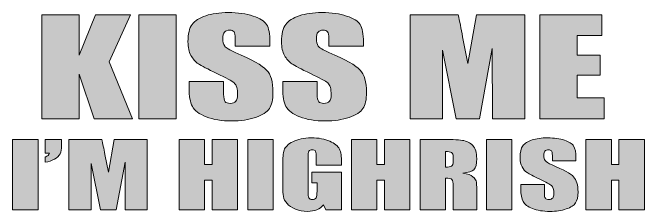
# Model space of a CAD drawing. Extents: x 545 to 1471, y -1412 to -434.
# Drawn here: x 545 to 1471, y -1412 to -1120 of the extents above; entities that cross this region are included whole.
import ezdxf

# ---------------------------------------------------------------- set-up
doc = ezdxf.new("R2010")
doc.units = 0
doc.header["$MEASUREMENT"] = 0
doc.layers.add('katman 1', color=7, linetype='Continuous')

# ---------------------------------------------------------------- blocks, each defined once
blk = doc.blocks.new('block 2')
at = {"layer": 'katman 1', "true_color": 0xffffff}
h = blk.add_hatch(color=7, dxfattribs=at)
h.dxf.hatch_style = 2
h.paths.add_polyline_path([(717.96, -1123.55), (686.69, -1192.45), (720.94, -1276.16), (664.62, -1276.16), (642.54, -1210.74), (642.54, -1276.16), (588.03, -1276.16), (588.03, -1123.55), (642.54, -1123.55), (642.54, -1182.84), (666.82, -1123.55)])
h = blk.add_hatch(color=7, dxfattribs=at)
h.dxf.hatch_style = 2
h.paths.add_polyline_path([(784.84, -1123.55), (784.84, -1276.16), (730.33, -1276.16), (730.33, -1123.55)])
h = blk.add_hatch(color=7, dxfattribs=at)
h.dxf.hatch_style = 2
edge = h.paths.add_edge_path()
edge.add_spline(control_points=[(922.23, -1169.74), (922.23, -1169.74), (871.6, -1169.74), (871.6, -1169.74), (871.6, -1169.74), (871.6, -1158.43), (871.6, -1158.43), (871.6, -1153.15), (870.95, -1149.79), (869.66, -1148.34), (868.36, -1146.9), (866.2, -1146.17), (863.18, -1146.17), (859.9, -1146.17), (857.42, -1147.15), (855.74, -1149.1), (854.05, -1151.05), (853.21, -1154), (853.21, -1157.96), (853.21, -1163.06), (854.16, -1166.89), (856.05, -1169.47), (857.86, -1172.05), (862.99, -1175.16), (871.45, -1178.8), (895.72, -1189.29), (911, -1197.89), (917.31, -1204.62), (923.61, -1211.34), (926.76, -1222.18), (926.76, -1237.14), (926.76, -1248.01), (925.01, -1256.02), (921.51, -1261.17), (918.02, -1266.33), (911.26, -1270.65), (901.25, -1274.14), (891.24, -1277.62), (879.58, -1279.37), (866.29, -1279.37), (851.7, -1279.37), (839.25, -1277.35), (828.93, -1273.33), (818.62, -1269.31), (811.86, -1264.19), (808.67, -1257.97), (805.47, -1251.75), (803.88, -1242.92), (803.88, -1231.48), (803.88, -1231.48), (803.88, -1221.49), (803.88, -1221.49), (803.88, -1221.49), (854.51, -1221.49), (854.51, -1221.49), (854.51, -1221.49), (854.51, -1240.06), (854.51, -1240.06), (854.51, -1245.78), (855.22, -1249.45), (856.64, -1251.09), (858.07, -1252.72), (860.59, -1253.54), (864.22, -1253.54), (867.84, -1253.54), (870.54, -1252.5), (872.31, -1250.43), (874.08, -1248.35), (874.96, -1245.28), (874.96, -1241.19), (874.96, -1232.2), (873.28, -1226.33), (869.92, -1223.56), (866.46, -1220.8), (857.96, -1216.18), (844.41, -1209.71), (830.85, -1203.17), (821.88, -1198.43), (817.47, -1195.47), (813.07, -1192.52), (809.42, -1188.43), (806.53, -1183.22), (803.64, -1178), (802.19, -1171.34), (802.19, -1163.23), (802.19, -1151.55), (804.24, -1143), (808.34, -1137.59), (812.44, -1132.19), (819.07, -1127.96), (828.22, -1124.92), (837.37, -1121.87), (848.42, -1120.34), (861.37, -1120.34), (875.53, -1120.34), (887.59, -1122.01), (897.56, -1125.34), (907.53, -1128.67), (914.13, -1132.87), (917.37, -1137.92), (920.61, -1142.98), (922.23, -1151.58), (922.23, -1163.7), (922.23, -1163.7), (922.23, -1169.74), (922.23, -1169.74)], knot_values=[0, 0, 0, 0, 1, 1, 1, 2, 2, 2, 3, 3, 3, 4, 4, 4, 5, 5, 5, 6, 6, 6, 7, 7, 7, 8, 8, 8, 9, 9, 9, 10, 10, 10, 11, 11, 11, 12, 12, 12, 13, 13, 13, 14, 14, 14, 15, 15, 15, 16, 16, 16, 17, 17, 17, 18, 18, 18, 19, 19, 19, 20, 20, 20, 21, 21, 21, 22, 22, 22, 23, 23, 23, 24, 24, 24, 25, 25, 25, 26, 26, 26, 27, 27, 27, 28, 28, 28, 29, 29, 29, 30, 30, 30, 31, 31, 31, 32, 32, 32, 33, 33, 33, 34, 34, 34, 35, 35, 35, 35], degree=3, periodic=1)
h = blk.add_hatch(color=7, dxfattribs=at)
h.dxf.hatch_style = 2
edge = h.paths.add_edge_path()
edge.add_spline(control_points=[(1059.35, -1169.74), (1059.35, -1169.74), (1008.72, -1169.74), (1008.72, -1169.74), (1008.72, -1169.74), (1008.72, -1158.43), (1008.72, -1158.43), (1008.72, -1153.15), (1008.08, -1149.79), (1006.78, -1148.34), (1005.49, -1146.9), (1003.33, -1146.17), (1000.31, -1146.17), (997.03, -1146.17), (994.55, -1147.15), (992.86, -1149.1), (991.18, -1151.05), (990.34, -1154), (990.34, -1157.96), (990.34, -1163.06), (991.28, -1166.89), (993.17, -1169.47), (994.98, -1172.05), (1000.12, -1175.16), (1008.58, -1178.8), (1032.85, -1189.29), (1048.13, -1197.89), (1054.43, -1204.62), (1060.73, -1211.34), (1063.88, -1222.18), (1063.88, -1237.14), (1063.88, -1248.01), (1062.14, -1256.02), (1058.64, -1261.17), (1055.14, -1266.33), (1048.39, -1270.65), (1038.38, -1274.14), (1028.36, -1277.62), (1016.71, -1279.37), (1003.41, -1279.37), (988.83, -1279.37), (976.37, -1277.35), (966.06, -1273.33), (955.74, -1269.31), (948.99, -1264.19), (945.79, -1257.97), (942.6, -1251.75), (941, -1242.92), (941, -1231.48), (941, -1231.48), (941, -1221.49), (941, -1221.49), (941, -1221.49), (991.63, -1221.49), (991.63, -1221.49), (991.63, -1221.49), (991.63, -1240.06), (991.63, -1240.06), (991.63, -1245.78), (992.34, -1249.45), (993.77, -1251.09), (995.19, -1252.72), (997.72, -1253.54), (1001.34, -1253.54), (1004.97, -1253.54), (1007.66, -1252.5), (1009.44, -1250.43), (1011.2, -1248.35), (1012.09, -1245.28), (1012.09, -1241.19), (1012.09, -1232.2), (1010.41, -1226.33), (1007.04, -1223.56), (1003.59, -1220.8), (995.08, -1216.18), (981.53, -1209.71), (967.98, -1203.17), (959, -1198.43), (954.6, -1195.47), (950.2, -1192.52), (946.55, -1188.43), (943.66, -1183.22), (940.76, -1178), (939.32, -1171.34), (939.32, -1163.23), (939.32, -1151.55), (941.37, -1143), (945.47, -1137.59), (949.57, -1132.19), (956.2, -1127.96), (965.35, -1124.92), (974.49, -1121.87), (985.55, -1120.34), (998.49, -1120.34), (1012.65, -1120.34), (1024.71, -1122.01), (1034.68, -1125.34), (1044.66, -1128.67), (1051.26, -1132.87), (1054.5, -1137.92), (1057.73, -1142.98), (1059.35, -1151.58), (1059.35, -1163.7), (1059.35, -1163.7), (1059.35, -1169.74), (1059.35, -1169.74)], knot_values=[0, 0, 0, 0, 1, 1, 1, 2, 2, 2, 3, 3, 3, 4, 4, 4, 5, 5, 5, 6, 6, 6, 7, 7, 7, 8, 8, 8, 9, 9, 9, 10, 10, 10, 11, 11, 11, 12, 12, 12, 13, 13, 13, 14, 14, 14, 15, 15, 15, 16, 16, 16, 17, 17, 17, 18, 18, 18, 19, 19, 19, 20, 20, 20, 21, 21, 21, 22, 22, 22, 23, 23, 23, 24, 24, 24, 25, 25, 25, 26, 26, 26, 27, 27, 27, 28, 28, 28, 29, 29, 29, 30, 30, 30, 31, 31, 31, 32, 32, 32, 33, 33, 33, 34, 34, 34, 35, 35, 35, 35], degree=3, periodic=1)
h = blk.add_hatch(color=7, dxfattribs=at)
h.dxf.hatch_style = 2
edge = h.paths.add_edge_path()
edge.add_spline(control_points=[(1295.92, -1123.55), (1295.92, -1123.55), (1295.92, -1276.16), (1295.92, -1276.16), (1295.92, -1276.16), (1248.27, -1276.16), (1248.27, -1276.16), (1248.27, -1276.16), (1248.21, -1173.13), (1248.21, -1173.13), (1248.21, -1173.13), (1229.24, -1276.16), (1229.24, -1276.16), (1229.24, -1276.16), (1195.44, -1276.16), (1195.44, -1276.16), (1195.44, -1276.16), (1175.43, -1175.49), (1175.43, -1175.49), (1175.43, -1175.49), (1175.37, -1276.16), (1175.37, -1276.16), (1175.37, -1276.16), (1127.72, -1276.16), (1127.72, -1276.16), (1127.72, -1276.16), (1127.72, -1123.55), (1127.72, -1123.55), (1127.72, -1123.55), (1198.26, -1123.55), (1198.26, -1123.55), (1200.35, -1132.72), (1202.51, -1143.54), (1204.73, -1155.99), (1204.73, -1155.99), (1212.47, -1194.81), (1212.47, -1194.81), (1212.47, -1194.81), (1225, -1123.55), (1225, -1123.55), (1225, -1123.55), (1295.92, -1123.55), (1295.92, -1123.55)], knot_values=[0, 0, 0, 0, 1, 1, 1, 2, 2, 2, 3, 3, 3, 4, 4, 4, 5, 5, 5, 6, 6, 6, 7, 7, 7, 8, 8, 8, 9, 9, 9, 10, 10, 10, 11, 11, 11, 12, 12, 12, 13, 13, 13, 14, 14, 14, 14], degree=3, periodic=1)
h = blk.add_hatch(color=7, dxfattribs=at)
h.dxf.hatch_style = 2
h.paths.add_polyline_path([(1317.8, -1123.55), (1408.7, -1123.55), (1408.7, -1154.09), (1372.32, -1154.09), (1372.32, -1183.03), (1406.37, -1183.03), (1406.37, -1212.06), (1372.32, -1212.06), (1372.32, -1245.62), (1412.33, -1245.62), (1412.33, -1276.16), (1317.8, -1276.16)])
at = {"layer": 'katman 1', "lineweight": 0}
for points in [[(717.96, -1123.55), (686.69, -1192.45), (720.94, -1276.16), (664.62, -1276.16), (642.54, -1210.74), (642.54, -1276.16), (588.03, -1276.16), (588.03, -1123.55), (642.54, -1123.55), (642.54, -1182.84), (666.82, -1123.55), (717.96, -1123.55)], [(784.84, -1123.55), (784.84, -1276.16), (730.33, -1276.16), (730.33, -1123.55), (784.84, -1123.55)], [(1317.8, -1123.55), (1408.7, -1123.55), (1408.7, -1154.09), (1372.32, -1154.09), (1372.32, -1183.03), (1406.37, -1183.03), (1406.37, -1212.06), (1372.32, -1212.06), (1372.32, -1245.62), (1412.33, -1245.62), (1412.33, -1276.16), (1317.8, -1276.16), (1317.8, -1123.55)]]:
    blk.add_lwpolyline(points, dxfattribs=at)
for points, knots in [([(922.23, -1169.74), (922.23, -1169.74), (871.6, -1169.74), (871.6, -1169.74), (871.6, -1169.74), (871.6, -1158.43), (871.6, -1158.43), (871.6, -1153.15), (870.95, -1149.79), (869.66, -1148.34), (868.36, -1146.9), (866.2, -1146.17), (863.18, -1146.17), (859.9, -1146.17), (857.42, -1147.15), (855.74, -1149.1), (854.05, -1151.05), (853.21, -1154), (853.21, -1157.96), (853.21, -1163.06), (854.16, -1166.89), (856.05, -1169.47), (857.86, -1172.05), (862.99, -1175.16), (871.45, -1178.8), (895.72, -1189.29), (911, -1197.89), (917.31, -1204.62), (923.61, -1211.34), (926.76, -1222.18), (926.76, -1237.14), (926.76, -1248.01), (925.01, -1256.02), (921.51, -1261.17), (918.02, -1266.33), (911.26, -1270.65), (901.25, -1274.14), (891.24, -1277.62), (879.58, -1279.37), (866.29, -1279.37), (851.7, -1279.37), (839.25, -1277.35), (828.93, -1273.33), (818.62, -1269.31), (811.86, -1264.19), (808.67, -1257.97), (805.47, -1251.75), (803.88, -1242.92), (803.88, -1231.48), (803.88, -1231.48), (803.88, -1221.49), (803.88, -1221.49), (803.88, -1221.49), (854.51, -1221.49), (854.51, -1221.49), (854.51, -1221.49), (854.51, -1240.06), (854.51, -1240.06), (854.51, -1245.78), (855.22, -1249.45), (856.64, -1251.09), (858.07, -1252.72), (860.59, -1253.54), (864.22, -1253.54), (867.84, -1253.54), (870.54, -1252.5), (872.31, -1250.43), (874.08, -1248.35), (874.96, -1245.28), (874.96, -1241.19), (874.96, -1232.2), (873.28, -1226.33), (869.92, -1223.56), (866.46, -1220.8), (857.96, -1216.18), (844.41, -1209.71), (830.85, -1203.17), (821.88, -1198.43), (817.47, -1195.47), (813.07, -1192.52), (809.42, -1188.43), (806.53, -1183.22), (803.64, -1178), (802.19, -1171.34), (802.19, -1163.23), (802.19, -1151.55), (804.24, -1143), (808.34, -1137.59), (812.44, -1132.19), (819.07, -1127.96), (828.22, -1124.92), (837.37, -1121.87), (848.42, -1120.34), (861.37, -1120.34), (875.53, -1120.34), (887.59, -1122.01), (897.56, -1125.34), (907.53, -1128.67), (914.13, -1132.87), (917.37, -1137.92), (920.61, -1142.98), (922.23, -1151.58), (922.23, -1163.7), (922.23, -1163.7), (922.23, -1169.74), (922.23, -1169.74)], [0, 0, 0, 0, 1, 1, 1, 2, 2, 2, 3, 3, 3, 4, 4, 4, 5, 5, 5, 6, 6, 6, 7, 7, 7, 8, 8, 8, 9, 9, 9, 10, 10, 10, 11, 11, 11, 12, 12, 12, 13, 13, 13, 14, 14, 14, 15, 15, 15, 16, 16, 16, 17, 17, 17, 18, 18, 18, 19, 19, 19, 20, 20, 20, 21, 21, 21, 22, 22, 22, 23, 23, 23, 24, 24, 24, 25, 25, 25, 26, 26, 26, 27, 27, 27, 28, 28, 28, 29, 29, 29, 30, 30, 30, 31, 31, 31, 32, 32, 32, 33, 33, 33, 34, 34, 34, 35, 35, 35, 35]), ([(1059.35, -1169.74), (1059.35, -1169.74), (1008.72, -1169.74), (1008.72, -1169.74), (1008.72, -1169.74), (1008.72, -1158.43), (1008.72, -1158.43), (1008.72, -1153.15), (1008.08, -1149.79), (1006.78, -1148.34), (1005.49, -1146.9), (1003.33, -1146.17), (1000.31, -1146.17), (997.03, -1146.17), (994.55, -1147.15), (992.86, -1149.1), (991.18, -1151.05), (990.34, -1154), (990.34, -1157.96), (990.34, -1163.06), (991.28, -1166.89), (993.17, -1169.47), (994.98, -1172.05), (1000.12, -1175.16), (1008.58, -1178.8), (1032.85, -1189.29), (1048.13, -1197.89), (1054.43, -1204.62), (1060.73, -1211.34), (1063.88, -1222.18), (1063.88, -1237.14), (1063.88, -1248.01), (1062.14, -1256.02), (1058.64, -1261.17), (1055.14, -1266.33), (1048.39, -1270.65), (1038.38, -1274.14), (1028.36, -1277.62), (1016.71, -1279.37), (1003.41, -1279.37), (988.83, -1279.37), (976.37, -1277.35), (966.06, -1273.33), (955.74, -1269.31), (948.99, -1264.19), (945.79, -1257.97), (942.6, -1251.75), (941, -1242.92), (941, -1231.48), (941, -1231.48), (941, -1221.49), (941, -1221.49), (941, -1221.49), (991.63, -1221.49), (991.63, -1221.49), (991.63, -1221.49), (991.63, -1240.06), (991.63, -1240.06), (991.63, -1245.78), (992.34, -1249.45), (993.77, -1251.09), (995.19, -1252.72), (997.72, -1253.54), (1001.34, -1253.54), (1004.97, -1253.54), (1007.66, -1252.5), (1009.44, -1250.43), (1011.2, -1248.35), (1012.09, -1245.28), (1012.09, -1241.19), (1012.09, -1232.2), (1010.41, -1226.33), (1007.04, -1223.56), (1003.59, -1220.8), (995.08, -1216.18), (981.53, -1209.71), (967.98, -1203.17), (959, -1198.43), (954.6, -1195.47), (950.2, -1192.52), (946.55, -1188.43), (943.66, -1183.22), (940.76, -1178), (939.32, -1171.34), (939.32, -1163.23), (939.32, -1151.55), (941.37, -1143), (945.47, -1137.59), (949.57, -1132.19), (956.2, -1127.96), (965.35, -1124.92), (974.49, -1121.87), (985.55, -1120.34), (998.49, -1120.34), (1012.65, -1120.34), (1024.71, -1122.01), (1034.68, -1125.34), (1044.66, -1128.67), (1051.26, -1132.87), (1054.5, -1137.92), (1057.73, -1142.98), (1059.35, -1151.58), (1059.35, -1163.7), (1059.35, -1163.7), (1059.35, -1169.74), (1059.35, -1169.74)], [0, 0, 0, 0, 1, 1, 1, 2, 2, 2, 3, 3, 3, 4, 4, 4, 5, 5, 5, 6, 6, 6, 7, 7, 7, 8, 8, 8, 9, 9, 9, 10, 10, 10, 11, 11, 11, 12, 12, 12, 13, 13, 13, 14, 14, 14, 15, 15, 15, 16, 16, 16, 17, 17, 17, 18, 18, 18, 19, 19, 19, 20, 20, 20, 21, 21, 21, 22, 22, 22, 23, 23, 23, 24, 24, 24, 25, 25, 25, 26, 26, 26, 27, 27, 27, 28, 28, 28, 29, 29, 29, 30, 30, 30, 31, 31, 31, 32, 32, 32, 33, 33, 33, 34, 34, 34, 35, 35, 35, 35]), ([(1295.92, -1123.55), (1295.92, -1123.55), (1295.92, -1276.16), (1295.92, -1276.16), (1295.92, -1276.16), (1248.27, -1276.16), (1248.27, -1276.16), (1248.27, -1276.16), (1248.21, -1173.13), (1248.21, -1173.13), (1248.21, -1173.13), (1229.24, -1276.16), (1229.24, -1276.16), (1229.24, -1276.16), (1195.44, -1276.16), (1195.44, -1276.16), (1195.44, -1276.16), (1175.43, -1175.49), (1175.43, -1175.49), (1175.43, -1175.49), (1175.37, -1276.16), (1175.37, -1276.16), (1175.37, -1276.16), (1127.72, -1276.16), (1127.72, -1276.16), (1127.72, -1276.16), (1127.72, -1123.55), (1127.72, -1123.55), (1127.72, -1123.55), (1198.26, -1123.55), (1198.26, -1123.55), (1200.35, -1132.72), (1202.51, -1143.54), (1204.73, -1155.99), (1204.73, -1155.99), (1212.47, -1194.81), (1212.47, -1194.81), (1212.47, -1194.81), (1225, -1123.55), (1225, -1123.55), (1225, -1123.55), (1295.92, -1123.55), (1295.92, -1123.55)], [0, 0, 0, 0, 1, 1, 1, 2, 2, 2, 3, 3, 3, 4, 4, 4, 5, 5, 5, 6, 6, 6, 7, 7, 7, 8, 8, 8, 9, 9, 9, 10, 10, 10, 11, 11, 11, 12, 12, 12, 13, 13, 13, 14, 14, 14, 14])]:
    blk.add_open_spline(points, degree=3, knots=knots, dxfattribs=at)
blk = doc.blocks.new('block 3')
at = {"layer": 'katman 1', "true_color": 0xffffff}
h = blk.add_hatch(color=7, dxfattribs=at)
h.dxf.hatch_style = 2
edge = h.paths.add_edge_path()
edge.add_spline(control_points=[(1027.4, -1344.51), (1027.4, -1344.51), (990.2, -1344.51), (990.2, -1344.51), (990.2, -1344.51), (990.2, -1335.1), (990.2, -1335.1), (990.2, -1329.18), (989.85, -1325.46), (989.14, -1323.97), (988.43, -1322.48), (986.75, -1321.73), (984.1, -1321.73), (981.8, -1321.73), (980.24, -1322.37), (979.42, -1323.65), (978.59, -1324.93), (978.18, -1328.21), (978.18, -1333.5), (978.18, -1333.5), (978.18, -1383.21), (978.18, -1383.21), (978.18, -1387.86), (978.59, -1390.92), (979.42, -1392.39), (980.24, -1393.87), (981.89, -1394.6), (984.37, -1394.6), (987.08, -1394.6), (988.92, -1393.77), (989.89, -1392.11), (990.86, -1390.44), (991.35, -1387.2), (991.35, -1382.38), (991.35, -1382.38), (991.35, -1370.1), (991.35, -1370.1), (991.35, -1370.1), (983.84, -1370.1), (983.84, -1370.1), (983.84, -1370.1), (983.84, -1354.36), (983.84, -1354.36), (983.84, -1354.36), (1027.4, -1354.36), (1027.4, -1354.36), (1027.4, -1354.36), (1027.4, -1409.96), (1027.4, -1409.96), (1027.4, -1409.96), (1004.02, -1409.96), (1004.02, -1409.96), (1004.02, -1409.96), (1000.58, -1402.53), (1000.58, -1402.53), (998.05, -1405.73), (994.85, -1408.13), (990.99, -1409.73), (987.13, -1411.33), (982.57, -1412.13), (977.33, -1412.13), (971.07, -1412.13), (965.22, -1411.03), (959.77, -1408.84), (954.32, -1406.64), (950.18, -1403.92), (947.35, -1400.68), (944.51, -1397.44), (942.75, -1394.04), (942.04, -1390.47), (941.33, -1386.91), (940.98, -1381.57), (940.98, -1374.45), (940.98, -1374.45), (940.98, -1343.68), (940.98, -1343.68), (940.98, -1333.78), (941.71, -1326.59), (943.19, -1322.12), (944.66, -1317.64), (948.89, -1313.53), (955.87, -1309.8), (962.85, -1306.07), (971.88, -1304.2), (982.95, -1304.2), (993.85, -1304.2), (1002.89, -1305.82), (1010.08, -1309.06), (1017.27, -1312.31), (1021.95, -1316.15), (1024.13, -1320.61), (1026.31, -1325.07), (1027.4, -1331.54), (1027.4, -1340.03), (1027.4, -1340.03), (1027.4, -1344.51), (1027.4, -1344.51)], knot_values=[0, 0, 0, 0, 1, 1, 1, 2, 2, 2, 3, 3, 3, 4, 4, 4, 5, 5, 5, 6, 6, 6, 7, 7, 7, 8, 8, 8, 9, 9, 9, 10, 10, 10, 11, 11, 11, 12, 12, 12, 13, 13, 13, 14, 14, 14, 15, 15, 15, 16, 16, 16, 17, 17, 17, 18, 18, 18, 19, 19, 19, 20, 20, 20, 21, 21, 21, 22, 22, 22, 23, 23, 23, 24, 24, 24, 25, 25, 25, 26, 26, 26, 27, 27, 27, 28, 28, 28, 29, 29, 29, 30, 30, 30, 31, 31, 31, 32, 32, 32, 32], degree=3, periodic=1)
h = blk.add_hatch(color=7, dxfattribs=at)
h.dxf.hatch_style = 2
edge = h.paths.add_edge_path()
edge.add_spline(control_points=[(1370.7, -1337.73), (1370.7, -1337.73), (1336.15, -1337.73), (1336.15, -1337.73), (1336.15, -1337.73), (1336.15, -1330.05), (1336.15, -1330.05), (1336.15, -1326.47), (1335.71, -1324.18), (1334.83, -1323.2), (1333.94, -1322.22), (1332.47, -1321.73), (1330.41, -1321.73), (1328.17, -1321.73), (1326.48, -1322.39), (1325.33, -1323.72), (1324.18, -1325.04), (1323.6, -1327.05), (1323.6, -1329.73), (1323.6, -1333.19), (1324.25, -1335.8), (1325.54, -1337.54), (1326.78, -1339.29), (1330.28, -1341.41), (1336.05, -1343.88), (1352.62, -1350.99), (1363.05, -1356.83), (1367.35, -1361.4), (1371.65, -1365.96), (1373.8, -1373.32), (1373.8, -1383.47), (1373.8, -1390.85), (1372.6, -1396.29), (1370.22, -1399.78), (1367.83, -1403.28), (1363.22, -1406.21), (1356.39, -1408.58), (1349.55, -1410.95), (1341.6, -1412.13), (1332.53, -1412.13), (1322.57, -1412.13), (1314.07, -1410.77), (1307.04, -1408.04), (1300, -1405.31), (1295.39, -1401.83), (1293.21, -1397.61), (1291.03, -1393.39), (1289.94, -1387.39), (1289.94, -1379.63), (1289.94, -1379.63), (1289.94, -1372.85), (1289.94, -1372.85), (1289.94, -1372.85), (1324.49, -1372.85), (1324.49, -1372.85), (1324.49, -1372.85), (1324.49, -1385.45), (1324.49, -1385.45), (1324.49, -1389.33), (1324.98, -1391.83), (1325.95, -1392.94), (1326.92, -1394.05), (1328.64, -1394.6), (1331.12, -1394.6), (1333.59, -1394.6), (1335.43, -1393.9), (1336.64, -1392.49), (1337.85, -1391.08), (1338.45, -1388.99), (1338.45, -1386.22), (1338.45, -1380.12), (1337.3, -1376.13), (1335, -1374.26), (1332.65, -1372.38), (1326.84, -1369.25), (1317.6, -1364.85), (1308.35, -1360.42), (1302.22, -1357.2), (1299.22, -1355.19), (1296.21, -1353.19), (1293.72, -1350.41), (1291.75, -1346.87), (1289.77, -1343.33), (1288.79, -1338.81), (1288.79, -1333.31), (1288.79, -1325.38), (1290.19, -1319.58), (1292.99, -1315.91), (1295.78, -1312.24), (1300.31, -1309.37), (1306.55, -1307.3), (1312.79, -1305.24), (1320.34, -1304.2), (1329.17, -1304.2), (1338.83, -1304.2), (1347.07, -1305.33), (1353.87, -1307.59), (1360.67, -1309.85), (1365.18, -1312.7), (1367.39, -1316.13), (1369.6, -1319.57), (1370.7, -1325.4), (1370.7, -1333.63), (1370.7, -1333.63), (1370.7, -1337.73), (1370.7, -1337.73)], knot_values=[0, 0, 0, 0, 1, 1, 1, 2, 2, 2, 3, 3, 3, 4, 4, 4, 5, 5, 5, 6, 6, 6, 7, 7, 7, 8, 8, 8, 9, 9, 9, 10, 10, 10, 11, 11, 11, 12, 12, 12, 13, 13, 13, 14, 14, 14, 15, 15, 15, 16, 16, 16, 17, 17, 17, 18, 18, 18, 19, 19, 19, 20, 20, 20, 21, 21, 21, 22, 22, 22, 23, 23, 23, 24, 24, 24, 25, 25, 25, 26, 26, 26, 27, 27, 27, 28, 28, 28, 29, 29, 29, 30, 30, 30, 31, 31, 31, 32, 32, 32, 33, 33, 33, 34, 34, 34, 35, 35, 35, 35], degree=3, periodic=1)
h = blk.add_hatch(color=7, dxfattribs=at)
h.dxf.hatch_style = 2
h.paths.add_polyline_path([(582.48, -1306.38), (582.48, -1409.96), (545.27, -1409.96), (545.27, -1306.38)])
h = blk.add_hatch(color=7, dxfattribs=at)
h.dxf.hatch_style = 2
edge = h.paths.add_edge_path()
edge.add_spline(control_points=[(617.12, -1306.38), (617.12, -1306.38), (617.12, -1315.65), (617.12, -1315.65), (617.12, -1320.47), (616.32, -1324.45), (614.73, -1327.59), (613.14, -1330.72), (610.38, -1333.36), (606.47, -1335.52), (602.55, -1337.67), (598.12, -1339.13), (593.17, -1339.9), (593.17, -1339.9), (593.17, -1332.42), (593.17, -1332.42), (596.7, -1331.01), (598.71, -1329.09), (599.18, -1326.66), (599.18, -1326.66), (593.17, -1326.66), (593.17, -1326.66), (593.17, -1326.66), (593.17, -1306.38), (593.17, -1306.38), (593.17, -1306.38), (617.12, -1306.38), (617.12, -1306.38)], knot_values=[0, 0, 0, 0, 1, 1, 1, 2, 2, 2, 3, 3, 3, 4, 4, 4, 5, 5, 5, 6, 6, 6, 7, 7, 7, 8, 8, 8, 9, 9, 9, 9], degree=3, periodic=1)
h = blk.add_hatch(color=7, dxfattribs=at)
h.dxf.hatch_style = 2
edge = h.paths.add_edge_path()
edge.add_spline(control_points=[(742.6, -1306.38), (742.6, -1306.38), (742.6, -1409.96), (742.6, -1409.96), (742.6, -1409.96), (710.08, -1409.96), (710.08, -1409.96), (710.08, -1409.96), (710.03, -1340.03), (710.03, -1340.03), (710.03, -1340.03), (697.09, -1409.96), (697.09, -1409.96), (697.09, -1409.96), (674.02, -1409.96), (674.02, -1409.96), (674.02, -1409.96), (660.37, -1341.63), (660.37, -1341.63), (660.37, -1341.63), (660.33, -1409.96), (660.33, -1409.96), (660.33, -1409.96), (627.81, -1409.96), (627.81, -1409.96), (627.81, -1409.96), (627.81, -1306.38), (627.81, -1306.38), (627.81, -1306.38), (675.95, -1306.38), (675.95, -1306.38), (677.37, -1312.6), (678.85, -1319.94), (680.36, -1328.4), (680.36, -1328.4), (685.64, -1354.74), (685.64, -1354.74), (685.64, -1354.74), (694.19, -1306.38), (694.19, -1306.38), (694.19, -1306.38), (742.6, -1306.38), (742.6, -1306.38)], knot_values=[0, 0, 0, 0, 1, 1, 1, 2, 2, 2, 3, 3, 3, 4, 4, 4, 5, 5, 5, 6, 6, 6, 7, 7, 7, 8, 8, 8, 9, 9, 9, 10, 10, 10, 11, 11, 11, 12, 12, 12, 13, 13, 13, 14, 14, 14, 14], degree=3, periodic=1)
h = blk.add_hatch(color=7, dxfattribs=at)
h.dxf.hatch_style = 2
h.paths.add_polyline_path([(874.97, -1306.38), (874.97, -1409.96), (837.77, -1409.96), (837.77, -1366.45), (826.63, -1366.45), (826.63, -1409.96), (789.43, -1409.96), (789.43, -1306.38), (826.63, -1306.38), (826.63, -1343.42), (837.77, -1343.42), (837.77, -1306.38)])
h = blk.add_hatch(color=7, dxfattribs=at)
h.dxf.hatch_style = 2
h.paths.add_polyline_path([(927.11, -1306.38), (927.11, -1409.96), (889.9, -1409.96), (889.9, -1306.38)])
h = blk.add_hatch(color=7, dxfattribs=at)
h.dxf.hatch_style = 2
h.paths.add_polyline_path([(1127.34, -1306.38), (1127.34, -1409.96), (1090.14, -1409.96), (1090.14, -1366.45), (1079.01, -1366.45), (1079.01, -1409.96), (1041.8, -1409.96), (1041.8, -1306.38), (1079.01, -1306.38), (1079.01, -1343.42), (1090.14, -1343.42), (1090.14, -1306.38)])
h = blk.add_hatch(color=7, dxfattribs=at)
h.dxf.hatch_style = 2
edge = h.paths.add_edge_path()
edge.add_spline(control_points=[(1142.28, -1306.38), (1142.28, -1306.38), (1168.61, -1306.38), (1168.61, -1306.38), (1186.16, -1306.38), (1198.05, -1306.87), (1204.27, -1307.85), (1210.48, -1308.83), (1215.55, -1311.33), (1219.46, -1315.36), (1223.38, -1319.4), (1225.34, -1325.83), (1225.34, -1334.65), (1225.34, -1342.72), (1223.96, -1348.13), (1221.19, -1350.91), (1218.42, -1353.68), (1212.97, -1355.34), (1204.84, -1355.9), (1212.2, -1357.22), (1217.15, -1358.99), (1219.69, -1361.21), (1222.22, -1363.42), (1223.79, -1365.46), (1224.41, -1367.32), (1225.03, -1369.17), (1225.34, -1374.28), (1225.34, -1382.64), (1225.34, -1382.64), (1225.34, -1409.96), (1225.34, -1409.96), (1225.34, -1409.96), (1190.79, -1409.96), (1190.79, -1409.96), (1190.79, -1409.96), (1190.79, -1375.54), (1190.79, -1375.54), (1190.79, -1369.99), (1190.19, -1366.56), (1188.98, -1365.24), (1187.77, -1363.91), (1184.6, -1363.25), (1179.48, -1363.25), (1179.48, -1363.25), (1179.48, -1409.96), (1179.48, -1409.96), (1179.48, -1409.96), (1142.28, -1409.96), (1142.28, -1409.96), (1142.28, -1409.96), (1142.28, -1306.38), (1142.28, -1306.38)], knot_values=[0, 0, 0, 0, 1, 1, 1, 2, 2, 2, 3, 3, 3, 4, 4, 4, 5, 5, 5, 6, 6, 6, 7, 7, 7, 8, 8, 8, 9, 9, 9, 10, 10, 10, 11, 11, 11, 12, 12, 12, 13, 13, 13, 14, 14, 14, 15, 15, 15, 16, 16, 16, 17, 17, 17, 17], degree=3, periodic=1)
edge = h.paths.add_edge_path()
edge.add_spline(control_points=[(1179.48, -1324.1), (1179.48, -1324.1), (1179.48, -1347.13), (1179.48, -1347.13), (1183.66, -1347.13), (1186.59, -1346.71), (1188.27, -1345.88), (1189.95, -1345.05), (1190.79, -1342.35), (1190.79, -1337.79), (1190.79, -1337.79), (1190.79, -1332.09), (1190.79, -1332.09), (1190.79, -1328.81), (1189.98, -1326.66), (1188.36, -1325.63), (1186.74, -1324.61), (1183.78, -1324.1), (1179.48, -1324.1)], knot_values=[0, 0, 0, 0, 1, 1, 1, 2, 2, 2, 3, 3, 3, 4, 4, 4, 5, 5, 5, 6, 6, 6, 6], degree=3, periodic=1)
h = blk.add_hatch(color=7, dxfattribs=at)
h.dxf.hatch_style = 2
h.paths.add_polyline_path([(1276.95, -1306.38), (1276.95, -1409.96), (1239.75, -1409.96), (1239.75, -1306.38)])
h = blk.add_hatch(color=7, dxfattribs=at)
h.dxf.hatch_style = 2
h.paths.add_polyline_path([(1471, -1306.38), (1471, -1409.96), (1433.8, -1409.96), (1433.8, -1366.45), (1422.66, -1366.45), (1422.66, -1409.96), (1385.46, -1409.96), (1385.46, -1306.38), (1422.66, -1306.38), (1422.66, -1343.42), (1433.8, -1343.42), (1433.8, -1306.38)])
at = {"layer": 'katman 1', "lineweight": 0}
for points in [[(582.48, -1306.38), (582.48, -1409.96), (545.27, -1409.96), (545.27, -1306.38), (582.48, -1306.38)], [(874.97, -1306.38), (874.97, -1409.96), (837.77, -1409.96), (837.77, -1366.45), (826.63, -1366.45), (826.63, -1409.96), (789.43, -1409.96), (789.43, -1306.38), (826.63, -1306.38), (826.63, -1343.42), (837.77, -1343.42), (837.77, -1306.38), (874.97, -1306.38)], [(927.11, -1306.38), (927.11, -1409.96), (889.9, -1409.96), (889.9, -1306.38), (927.11, -1306.38)], [(1127.34, -1306.38), (1127.34, -1409.96), (1090.14, -1409.96), (1090.14, -1366.45), (1079.01, -1366.45), (1079.01, -1409.96), (1041.8, -1409.96), (1041.8, -1306.38), (1079.01, -1306.38), (1079.01, -1343.42), (1090.14, -1343.42), (1090.14, -1306.38), (1127.34, -1306.38)], [(1276.95, -1306.38), (1276.95, -1409.96), (1239.75, -1409.96), (1239.75, -1306.38), (1276.95, -1306.38)], [(1471, -1306.38), (1471, -1409.96), (1433.8, -1409.96), (1433.8, -1366.45), (1422.66, -1366.45), (1422.66, -1409.96), (1385.46, -1409.96), (1385.46, -1306.38), (1422.66, -1306.38), (1422.66, -1343.42), (1433.8, -1343.42), (1433.8, -1306.38), (1471, -1306.38)]]:
    blk.add_lwpolyline(points, dxfattribs=at)
for points, knots in [([(1027.4, -1344.51), (1027.4, -1344.51), (990.2, -1344.51), (990.2, -1344.51), (990.2, -1344.51), (990.2, -1335.1), (990.2, -1335.1), (990.2, -1329.18), (989.85, -1325.46), (989.14, -1323.97), (988.43, -1322.48), (986.75, -1321.73), (984.1, -1321.73), (981.8, -1321.73), (980.24, -1322.37), (979.42, -1323.65), (978.59, -1324.93), (978.18, -1328.21), (978.18, -1333.5), (978.18, -1333.5), (978.18, -1383.21), (978.18, -1383.21), (978.18, -1387.86), (978.59, -1390.92), (979.42, -1392.39), (980.24, -1393.87), (981.89, -1394.6), (984.37, -1394.6), (987.08, -1394.6), (988.92, -1393.77), (989.89, -1392.11), (990.86, -1390.44), (991.35, -1387.2), (991.35, -1382.38), (991.35, -1382.38), (991.35, -1370.1), (991.35, -1370.1), (991.35, -1370.1), (983.84, -1370.1), (983.84, -1370.1), (983.84, -1370.1), (983.84, -1354.36), (983.84, -1354.36), (983.84, -1354.36), (1027.4, -1354.36), (1027.4, -1354.36), (1027.4, -1354.36), (1027.4, -1409.96), (1027.4, -1409.96), (1027.4, -1409.96), (1004.02, -1409.96), (1004.02, -1409.96), (1004.02, -1409.96), (1000.58, -1402.53), (1000.58, -1402.53), (998.05, -1405.73), (994.85, -1408.13), (990.99, -1409.73), (987.13, -1411.33), (982.57, -1412.13), (977.33, -1412.13), (971.07, -1412.13), (965.22, -1411.03), (959.77, -1408.84), (954.32, -1406.64), (950.18, -1403.92), (947.35, -1400.68), (944.51, -1397.44), (942.75, -1394.04), (942.04, -1390.47), (941.33, -1386.91), (940.98, -1381.57), (940.98, -1374.45), (940.98, -1374.45), (940.98, -1343.68), (940.98, -1343.68), (940.98, -1333.78), (941.71, -1326.59), (943.19, -1322.12), (944.66, -1317.64), (948.89, -1313.53), (955.87, -1309.8), (962.85, -1306.07), (971.88, -1304.2), (982.95, -1304.2), (993.85, -1304.2), (1002.89, -1305.82), (1010.08, -1309.06), (1017.27, -1312.31), (1021.95, -1316.15), (1024.13, -1320.61), (1026.31, -1325.07), (1027.4, -1331.54), (1027.4, -1340.03), (1027.4, -1340.03), (1027.4, -1344.51), (1027.4, -1344.51)], [0, 0, 0, 0, 1, 1, 1, 2, 2, 2, 3, 3, 3, 4, 4, 4, 5, 5, 5, 6, 6, 6, 7, 7, 7, 8, 8, 8, 9, 9, 9, 10, 10, 10, 11, 11, 11, 12, 12, 12, 13, 13, 13, 14, 14, 14, 15, 15, 15, 16, 16, 16, 17, 17, 17, 18, 18, 18, 19, 19, 19, 20, 20, 20, 21, 21, 21, 22, 22, 22, 23, 23, 23, 24, 24, 24, 25, 25, 25, 26, 26, 26, 27, 27, 27, 28, 28, 28, 29, 29, 29, 30, 30, 30, 31, 31, 31, 32, 32, 32, 32]), ([(1370.7, -1337.73), (1370.7, -1337.73), (1336.15, -1337.73), (1336.15, -1337.73), (1336.15, -1337.73), (1336.15, -1330.05), (1336.15, -1330.05), (1336.15, -1326.47), (1335.71, -1324.18), (1334.83, -1323.2), (1333.94, -1322.22), (1332.47, -1321.73), (1330.41, -1321.73), (1328.17, -1321.73), (1326.48, -1322.39), (1325.33, -1323.72), (1324.18, -1325.04), (1323.6, -1327.05), (1323.6, -1329.73), (1323.6, -1333.19), (1324.25, -1335.8), (1325.54, -1337.54), (1326.78, -1339.29), (1330.28, -1341.41), (1336.05, -1343.88), (1352.62, -1350.99), (1363.05, -1356.83), (1367.35, -1361.4), (1371.65, -1365.96), (1373.8, -1373.32), (1373.8, -1383.47), (1373.8, -1390.85), (1372.6, -1396.29), (1370.22, -1399.78), (1367.83, -1403.28), (1363.22, -1406.21), (1356.39, -1408.58), (1349.55, -1410.95), (1341.6, -1412.13), (1332.53, -1412.13), (1322.57, -1412.13), (1314.07, -1410.77), (1307.04, -1408.04), (1300, -1405.31), (1295.39, -1401.83), (1293.21, -1397.61), (1291.03, -1393.39), (1289.94, -1387.39), (1289.94, -1379.63), (1289.94, -1379.63), (1289.94, -1372.85), (1289.94, -1372.85), (1289.94, -1372.85), (1324.49, -1372.85), (1324.49, -1372.85), (1324.49, -1372.85), (1324.49, -1385.45), (1324.49, -1385.45), (1324.49, -1389.33), (1324.98, -1391.83), (1325.95, -1392.94), (1326.92, -1394.05), (1328.64, -1394.6), (1331.12, -1394.6), (1333.59, -1394.6), (1335.43, -1393.9), (1336.64, -1392.49), (1337.85, -1391.08), (1338.45, -1388.99), (1338.45, -1386.22), (1338.45, -1380.12), (1337.3, -1376.13), (1335, -1374.26), (1332.65, -1372.38), (1326.84, -1369.25), (1317.6, -1364.85), (1308.35, -1360.42), (1302.22, -1357.2), (1299.22, -1355.19), (1296.21, -1353.19), (1293.72, -1350.41), (1291.75, -1346.87), (1289.77, -1343.33), (1288.79, -1338.81), (1288.79, -1333.31), (1288.79, -1325.38), (1290.19, -1319.58), (1292.99, -1315.91), (1295.78, -1312.24), (1300.31, -1309.37), (1306.55, -1307.3), (1312.79, -1305.24), (1320.34, -1304.2), (1329.17, -1304.2), (1338.83, -1304.2), (1347.07, -1305.33), (1353.87, -1307.59), (1360.67, -1309.85), (1365.18, -1312.7), (1367.39, -1316.13), (1369.6, -1319.57), (1370.7, -1325.4), (1370.7, -1333.63), (1370.7, -1333.63), (1370.7, -1337.73), (1370.7, -1337.73)], [0, 0, 0, 0, 1, 1, 1, 2, 2, 2, 3, 3, 3, 4, 4, 4, 5, 5, 5, 6, 6, 6, 7, 7, 7, 8, 8, 8, 9, 9, 9, 10, 10, 10, 11, 11, 11, 12, 12, 12, 13, 13, 13, 14, 14, 14, 15, 15, 15, 16, 16, 16, 17, 17, 17, 18, 18, 18, 19, 19, 19, 20, 20, 20, 21, 21, 21, 22, 22, 22, 23, 23, 23, 24, 24, 24, 25, 25, 25, 26, 26, 26, 27, 27, 27, 28, 28, 28, 29, 29, 29, 30, 30, 30, 31, 31, 31, 32, 32, 32, 33, 33, 33, 34, 34, 34, 35, 35, 35, 35]), ([(617.12, -1306.38), (617.12, -1306.38), (617.12, -1315.65), (617.12, -1315.65), (617.12, -1320.47), (616.32, -1324.45), (614.73, -1327.59), (613.14, -1330.72), (610.38, -1333.36), (606.47, -1335.52), (602.55, -1337.67), (598.12, -1339.13), (593.17, -1339.9), (593.17, -1339.9), (593.17, -1332.42), (593.17, -1332.42), (596.7, -1331.01), (598.71, -1329.09), (599.18, -1326.66), (599.18, -1326.66), (593.17, -1326.66), (593.17, -1326.66), (593.17, -1326.66), (593.17, -1306.38), (593.17, -1306.38), (593.17, -1306.38), (617.12, -1306.38), (617.12, -1306.38)], [0, 0, 0, 0, 1, 1, 1, 2, 2, 2, 3, 3, 3, 4, 4, 4, 5, 5, 5, 6, 6, 6, 7, 7, 7, 8, 8, 8, 9, 9, 9, 9]), ([(742.6, -1306.38), (742.6, -1306.38), (742.6, -1409.96), (742.6, -1409.96), (742.6, -1409.96), (710.08, -1409.96), (710.08, -1409.96), (710.08, -1409.96), (710.03, -1340.03), (710.03, -1340.03), (710.03, -1340.03), (697.09, -1409.96), (697.09, -1409.96), (697.09, -1409.96), (674.02, -1409.96), (674.02, -1409.96), (674.02, -1409.96), (660.37, -1341.63), (660.37, -1341.63), (660.37, -1341.63), (660.33, -1409.96), (660.33, -1409.96), (660.33, -1409.96), (627.81, -1409.96), (627.81, -1409.96), (627.81, -1409.96), (627.81, -1306.38), (627.81, -1306.38), (627.81, -1306.38), (675.95, -1306.38), (675.95, -1306.38), (677.37, -1312.6), (678.85, -1319.94), (680.36, -1328.4), (680.36, -1328.4), (685.64, -1354.74), (685.64, -1354.74), (685.64, -1354.74), (694.19, -1306.38), (694.19, -1306.38), (694.19, -1306.38), (742.6, -1306.38), (742.6, -1306.38)], [0, 0, 0, 0, 1, 1, 1, 2, 2, 2, 3, 3, 3, 4, 4, 4, 5, 5, 5, 6, 6, 6, 7, 7, 7, 8, 8, 8, 9, 9, 9, 10, 10, 10, 11, 11, 11, 12, 12, 12, 13, 13, 13, 14, 14, 14, 14]), ([(1142.28, -1306.38), (1142.28, -1306.38), (1168.61, -1306.38), (1168.61, -1306.38), (1186.16, -1306.38), (1198.05, -1306.87), (1204.27, -1307.85), (1210.48, -1308.83), (1215.55, -1311.33), (1219.46, -1315.36), (1223.38, -1319.4), (1225.34, -1325.83), (1225.34, -1334.65), (1225.34, -1342.72), (1223.96, -1348.13), (1221.19, -1350.91), (1218.42, -1353.68), (1212.97, -1355.34), (1204.84, -1355.9), (1212.2, -1357.22), (1217.15, -1358.99), (1219.69, -1361.21), (1222.22, -1363.42), (1223.79, -1365.46), (1224.41, -1367.32), (1225.03, -1369.17), (1225.34, -1374.28), (1225.34, -1382.64), (1225.34, -1382.64), (1225.34, -1409.96), (1225.34, -1409.96), (1225.34, -1409.96), (1190.79, -1409.96), (1190.79, -1409.96), (1190.79, -1409.96), (1190.79, -1375.54), (1190.79, -1375.54), (1190.79, -1369.99), (1190.19, -1366.56), (1188.98, -1365.24), (1187.77, -1363.91), (1184.6, -1363.25), (1179.48, -1363.25), (1179.48, -1363.25), (1179.48, -1409.96), (1179.48, -1409.96), (1179.48, -1409.96), (1142.28, -1409.96), (1142.28, -1409.96), (1142.28, -1409.96), (1142.28, -1306.38), (1142.28, -1306.38)], [0, 0, 0, 0, 1, 1, 1, 2, 2, 2, 3, 3, 3, 4, 4, 4, 5, 5, 5, 6, 6, 6, 7, 7, 7, 8, 8, 8, 9, 9, 9, 10, 10, 10, 11, 11, 11, 12, 12, 12, 13, 13, 13, 14, 14, 14, 15, 15, 15, 16, 16, 16, 17, 17, 17, 17]), ([(1179.48, -1324.1), (1179.48, -1324.1), (1179.48, -1347.13), (1179.48, -1347.13), (1183.66, -1347.13), (1186.59, -1346.71), (1188.27, -1345.88), (1189.95, -1345.05), (1190.79, -1342.35), (1190.79, -1337.79), (1190.79, -1337.79), (1190.79, -1332.09), (1190.79, -1332.09), (1190.79, -1328.81), (1189.98, -1326.66), (1188.36, -1325.63), (1186.74, -1324.61), (1183.78, -1324.1), (1179.48, -1324.1)], [0, 0, 0, 0, 1, 1, 1, 2, 2, 2, 3, 3, 3, 4, 4, 4, 5, 5, 5, 6, 6, 6, 6])]:
    blk.add_open_spline(points, degree=3, knots=knots, dxfattribs=at)

msp = doc.modelspace()

# ---------------------------------------------------------------- block references
at = {"layer": 'katman 1'}
for name in ['block 2', 'block 3']:
    msp.add_blockref(name, (0, 0), dxfattribs=at)

doc.saveas('drawing.dxf')
